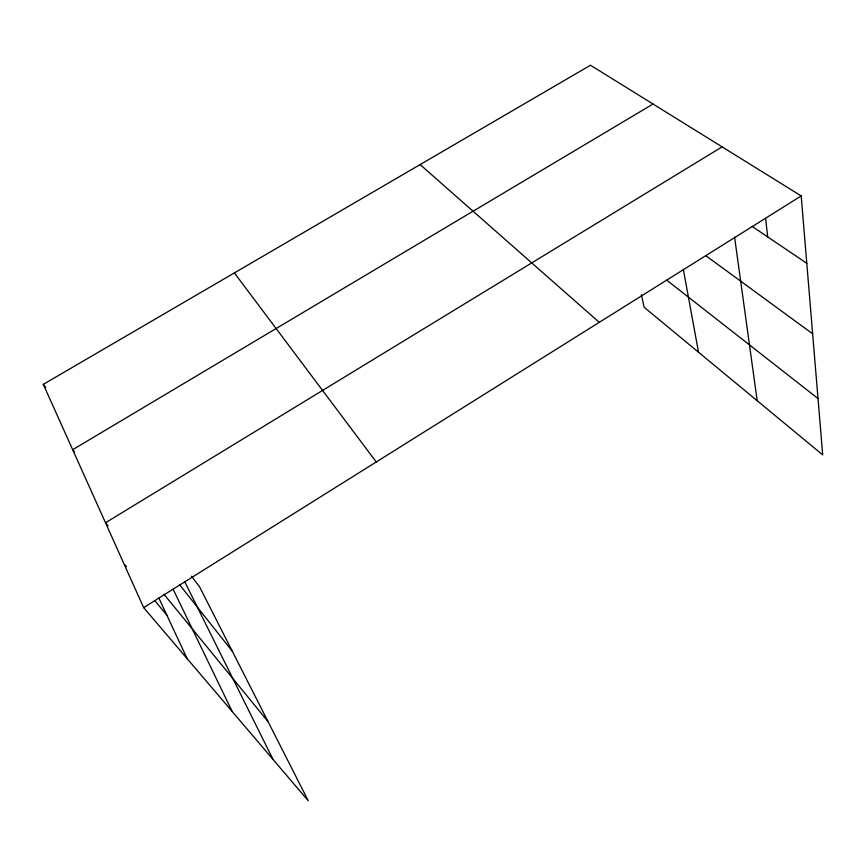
<?xml version="1.0" encoding="UTF-8"?>
<svg xmlns="http://www.w3.org/2000/svg" width="866" height="866" viewBox="0 0 866 866"><rect width="100%" height="100%" fill="white"/><g stroke="black" fill="none" stroke-linecap="round" stroke-linejoin="round"><path stroke-width="1.3" d="M143.648 607.607L801.191 195.922L590.493 65.231L43.3 384.342L143.648 607.607L308.253 800.769L199.472 586.618L191.44 576.215M722.103 146.863L105.511 522.761L108.066 525.879M653.04 104.028L72.679 449.703L74.324 451.781M752.186 226.448L806.787 263.286M705.736 255.632L812.644 333.789M666.733 280.162L818.024 398.533M420.118 164.583L599.25 322.358M124.704 564.567L126.425 566.635M154.798 600.69L166.846 615.131M164.01 594.314L268.016 721.551M179.489 584.572L232.304 651.243M43.3 384.342L45.746 387.513M234.383 272.909L376.245 461.979M184.815 581.909L273.039 759.45M173.059 589.14L232.175 711.484M158.835 597.973L187.164 658.658M641.349 294.646L644.142 307.268L822.7 454.877L801.191 195.922M683.328 269.294L698.516 352.213M734.585 237.154L757.187 400.72M765.62 218.329L767.698 236.916"/></g></svg>
